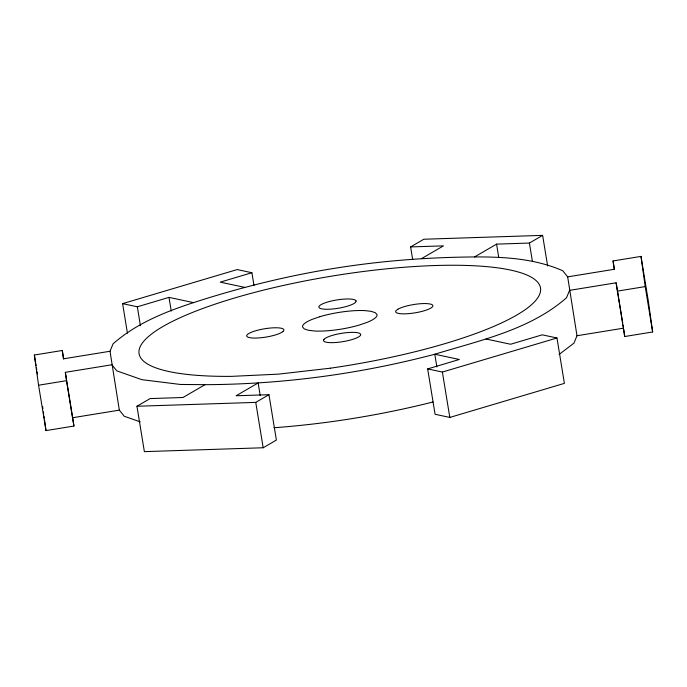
<?xml version="1.0" encoding="UTF-8"?>
<svg xmlns="http://www.w3.org/2000/svg" width="687" height="687" viewBox="0 0 687 687"><rect width="100%" height="100%" fill="white"/><g stroke="black" fill="none" stroke-linecap="round" stroke-linejoin="round"><path stroke-width="1.03" d="M140.251 421.87L124.235 416.245L119.332 410.139L110.014 351.263L113.037 343.861C135.957 323.603 164.777 311.992 193.545 302.623C238.99 287.862 285.32 276.286 332.491 268.651C379.499 260.974 426.945 257.282 474.554 256.947C504.413 256.766 535.087 258.604 562.765 270.755L567.668 276.861L576.986 335.737L573.963 343.139L559.081 354.466M260.21 395.609L258.14 382.951L236.122 395.764L268.96 394.699L276.389 440.075L263.181 447.761L144.373 451.634L136.945 406.257L150.161 398.572L183 397.498L205.018 384.677C282.503 384.368 359.885 373.968 434.785 354.234C480.273 340.263 529.711 329.966 566.535 297.763L569.557 290.361L616.119 282.795L622.688 322.899M412.681 259.592L410.611 246.925L423.819 239.239L542.627 235.366L547.633 265.963M421.432 258.673L443.45 245.86L410.611 246.925M474.554 256.947L496.572 244.125L529.411 243.052L542.627 235.366M136.945 406.257L255.753 402.384L268.96 394.699M127.439 333.186L122.604 303.637L237.187 269.57L251.914 272.722L253.984 285.388M122.604 303.637L137.331 306.788L169.002 297.377L193.545 302.623M251.914 272.722L220.244 282.142L244.778 287.389M486.027 339L510.57 344.247L542.241 334.835L556.968 337.987L564.396 383.363L449.813 417.43L435.086 414.278L427.658 368.902L459.328 359.481L434.785 354.234L436.863 366.892M427.658 368.902L442.385 372.053L556.968 337.987M432.982 401.998C380.89 415.085 327.562 423.776 273.993 427.743M205.018 384.677L180.329 384.454L141.823 379.662L116.807 370.868L111.895 364.763L65.342 372.328L73.938 426.052L46.003 430.594L38.566 385.218L34.35 355.024L62.285 350.482L63.668 358.923M567.668 276.861L614.23 269.295L613.062 260.948L640.997 256.406L648.434 301.782L652.65 331.976L624.715 336.518L616.119 282.795M110.014 351.263L63.453 358.829L62.285 350.482M38.566 385.218L66.502 380.675L65.342 372.328M617.287 291.142L645.222 286.599L640.997 256.406M72.77 417.705L119.332 410.139M576.986 335.737L623.547 328.171M645.222 286.599L652.65 331.976M613.062 260.948L614.444 269.39M623.032 325.003L623.375 327.115M529.411 243.052L532.348 260.991M496.572 244.125L498.642 256.792M442.385 372.053L449.813 417.43M255.753 402.384L263.181 447.761M169.002 297.377L171.252 311.091M137.331 306.788L140.44 325.784M66.502 380.675L73.938 426.052M34.35 355.024L36.076 365.578M36.42 367.682L36.772 369.795M37.115 371.907L37.459 374.02M623.693 329.219L624.715 336.518M42.654 406.644L42.946 408.731M43.384 411.848L43.676 413.935M43.959 416.013L44.251 418.1M44.543 420.178L46.003 430.594M323.981 339.344L323.491 340.529A18.867 4.216 -9.3 0 0 342.701 341.679A18.867 4.216 -9.3 0 0 360.744 334.475L359.954 333.496A18.867 4.216 -9.3 0 0 341.533 333.332A18.867 4.216 -9.3 0 0 323.981 339.344M356.072 301.095L355.591 302.28A18.867 4.216 -9.3 0 1 338.038 308.291A18.867 4.216 -9.3 0 1 319.61 308.128L318.828 307.149A18.867 4.216 -9.3 0 1 336.87 299.944A18.867 4.216 -9.3 0 1 356.072 301.095M397.859 309.236L396.141 310.55A18.867 4.216 -9.3 0 0 410.019 313.512L414.862 312.877A18.867 4.216 -9.3 0 0 430.114 303.998L427.039 303.611A18.867 4.216 -9.3 0 0 413.694 304.53L408.894 305.457A18.867 4.216 -9.3 0 0 397.859 309.236M282.769 331.684L280.502 333.023A18.867 4.216 -9.3 0 1 250.953 337.875L248.368 337.334A18.867 4.216 -9.3 0 1 264.572 328.772A18.867 4.216 -9.3 0 1 282.769 331.684M319.704 316.75L312.259 319.335A37.733 8.424 -9.3 0 0 302.555 326.986L304.264 328.91L308.394 330.284L314.663 331.014A37.733 8.424 -9.3 0 0 359.868 324.874L367.305 322.289A37.733 8.424 -9.3 0 0 377.008 314.637L375.308 312.714L371.178 311.34L364.909 310.61A37.733 8.424 -9.3 0 0 319.704 316.75M330.636 368.163L278.484 374.14L231.536 376.364A203.386 45.402 -9.3 0 1 217.831 303.233A203.386 45.402 -9.3 0 1 531.455 277.29A203.386 45.402 -9.3 0 1 330.636 368.163"/></g></svg>
